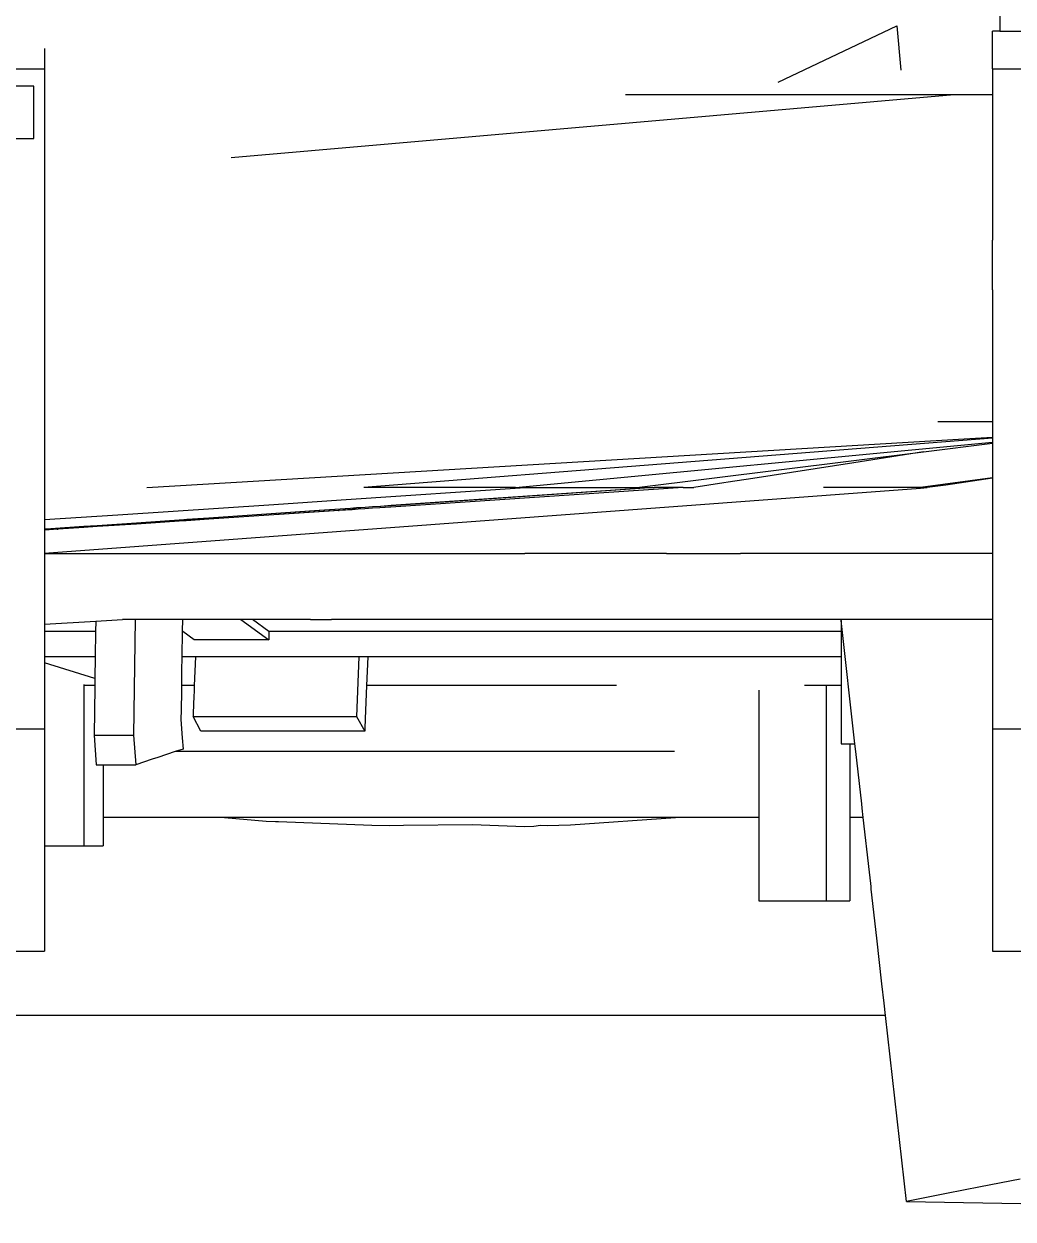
# Model space of a CAD drawing. Extents: x -101 to 101, y -14 to 18.
# Drawn here: x 23.59 to 38.59, y -10.61 to 7.51 of the extents above; entities that cross this region are included whole.
import ezdxf

# ---------------------------------------------------------------- set-up
doc = ezdxf.new("R2010")
doc.units = 0
doc.layers.get('0').update_dxf_attribs({"linetype": 'CONTINUOUS'})
doc.layers.add('SECTIONCUTEDGES', color=7, linetype='CONTINUOUS')

msp = doc.modelspace()

# ---------------------------------------------------------------- linework, layer by layer
for p, q in [((38.388, 7.676), (38.388, 7.479)), ((35.028, 6.623), (36.826, 7.479)), ((36.826, 7.479), (36.887, 6.808)), ((38.388, 7.479), (38.388, 7.395)), ((38.388, 7.395), (38.278, 7.395)), ((38.278, 6.825), (38.278, 7.395)), ((38.388, 7.395), (38.788, 7.395)), ((23.904, 7.132), (23.904, 7.045)), ((23.904, 7.045), (23.904, 6.957)), ((23.904, 6.957), (23.904, 6.825)), ((23.284, 6.825), (23.904, 6.825)), ((23.904, 6.825), (23.904, 6.525)), ((38.278, 6.825), (38.898, 6.825)), ((38.278, 6.825), (38.278, 6.431)), ((23.904, 6.525), (23.904, 6.508)), ((23.904, 6.508), (23.904, 6.479)), ((23.904, 6.479), (23.904, 6.012)), ((37.695, 6.431), (26.736, 5.479)), ((34.024, 6.431), (32.714, 6.431)), ((34.134, 6.431), (34.024, 6.431)), ((34.23, 6.431), (34.134, 6.431)), ((37.582, 6.431), (34.23, 6.431)), ((37.695, 6.431), (37.582, 6.431)), ((37.786, 6.431), (37.695, 6.431)), ((38.278, 6.431), (37.786, 6.431)), ((38.278, 6.431), (38.278, 6.322)), ((38.278, 6.322), (38.278, 5.725)), ((23.904, 6.012), (23.904, 5.93)), ((23.904, 5.93), (23.904, 5.853)), ((23.904, 5.853), (23.904, 5.741)), ((23.904, 5.741), (23.904, 5.604)), ((38.278, 5.725), (38.278, 5.557)), ((23.904, 5.604), (23.904, 5.479)), ((23.904, 5.479), (23.904, 5.389)), ((38.278, 5.557), (38.278, 5.479)), ((38.278, 5.479), (38.278, 5.059)), ((23.904, 5.389), (23.904, 5.289)), ((23.904, 5.289), (23.904, 4.889)), ((38.278, 5.059), (38.278, 4.479)), ((23.904, 4.889), (23.904, 4.479)), ((23.904, 4.479), (23.904, 3.514)), ((38.278, 4.479), (38.278, 4.23)), ((38.278, 3.479), (38.278, 4.23)), ((23.904, 3.514), (23.904, 3.479)), ((23.904, 3.479), (23.904, 3.261)), ((38.278, 3.479), (38.278, 2.805)), ((23.904, 3.261), (23.904, 2.479)), ((38.278, 2.805), (38.278, 2.31)), ((23.904, 2.479), (23.904, 2.295)), ((23.904, 2.295), (23.904, 1.931)), ((38.278, 2.31), (38.278, 2.033)), ((38.278, 2.033), (38.278, 1.647)), ((23.904, 1.931), (23.904, 1.479)), ((38.278, 1.647), (38.278, 1.479)), ((23.904, 1.479), (23.904, 0.949)), ((38.278, 1.479), (37.446, 1.479)), ((38.278, 1.479), (38.278, 1.246)), ((25.456, 0.479), (37.844, 1.22)), ((38.278, 1.227), (28.746, 0.479)), ((31.046, 0.479), (38.278, 1.169)), ((37.229, 1.02), (38.278, 1.151)), ((37.844, 1.22), (38.278, 1.246)), ((38.278, 1.246), (38.278, 1.227)), ((38.278, 1.227), (38.278, 1.171)), ((38.278, 1.171), (38.278, 1.169)), ((38.278, 1.169), (38.278, 1.151)), ((38.278, 1.151), (38.278, 1.118)), ((38.278, 1.118), (38.278, 1.097)), ((38.278, 1.097), (38.278, 1.037)), ((23.904, 0.949), (23.904, 0.747)), ((32.886, 0.479), (37.229, 1.02)), ((37.229, 1.02), (36.176, 0.856)), ((38.278, 1.037), (38.278, 1.019)), ((38.278, 1.019), (38.278, 0.996)), ((38.278, 0.996), (38.278, 0.986)), ((38.278, 0.986), (38.278, 0.969)), ((38.278, 0.969), (38.278, 0.948)), ((38.278, 0.948), (38.278, 0.909)), ((38.278, 0.909), (38.278, 0.871)), ((23.904, 0.747), (23.904, 0.68)), ((36.176, 0.856), (34.642, 0.618)), ((38.278, 0.871), (38.278, 0.805)), ((38.278, 0.805), (38.278, 0.776)), ((38.278, 0.776), (38.278, 0.632)), ((23.904, 0.68), (23.904, 0.552)), ((23.904, 0.552), (23.904, 0.532)), ((34.204, 0.55), (33.746, 0.479)), ((34.269, 0.56), (34.204, 0.55)), ((34.642, 0.618), (34.269, 0.56)), ((38.278, 0.629), (37.186, 0.479)), ((38.278, 0.621), (37.568, 0.519)), ((38.278, 0.632), (38.278, 0.629)), ((38.278, 0.629), (38.278, 0.622)), ((38.278, 0.622), (38.278, 0.621)), ((38.278, 0.621), (38.278, 0.609)), ((38.278, 0.609), (38.278, 0.479)), ((23.904, 0.532), (23.904, 0.479)), ((23.904, 0.479), (23.904, 0.373)), ((23.904, -0.514), (37.184, 0.471)), ((23.904, 0.373), (23.904, 0.27)), ((31.266, 0.479), (28.405, 0.289)), ((31.046, 0.479), (28.746, 0.479)), ((33.586, 0.479), (29.154, 0.184)), ((33.586, 0.479), (29.154, 0.185)), ((33.146, 0.479), (29.161, 0.207)), ((33.146, 0.479), (29.161, 0.206)), ((31.046, 0.479), (31.266, 0.479)), ((31.266, 0.479), (32.186, 0.479)), ((32.186, 0.479), (32.716, 0.479)), ((32.716, 0.479), (32.886, 0.479)), ((32.886, 0.479), (33.146, 0.479)), ((33.586, 0.479), (33.146, 0.479)), ((33.586, 0.479), (33.746, 0.479)), ((37.186, 0.479), (35.716, 0.479)), ((37.184, 0.471), (37.286, 0.479)), ((37.286, 0.479), (37.186, 0.479)), ((37.568, 0.519), (37.286, 0.479)), ((38.278, 0.479), (38.278, 0.458)), ((38.278, 0.458), (38.278, 0.452)), ((38.278, 0.452), (38.278, 0.4)), ((38.278, 0.4), (38.278, 0.369)), ((38.278, 0.369), (38.278, 0.243)), ((23.904, 0.27), (23.904, 0.249)), ((23.904, 0.249), (23.904, 0.184)), ((23.904, 0.184), (23.904, 0.158)), ((27.38, 0.22), (25.018, 0.063)), ((28.405, 0.289), (27.38, 0.22)), ((28.876, 0.187), (28.769, 0.18)), ((28.876, 0.187), (28.769, 0.179)), ((28.876, 0.187), (28.876, 0.187)), ((28.877, 0.187), (28.876, 0.187)), ((28.877, 0.187), (28.876, 0.187)), ((29.002, 0.196), (28.877, 0.187)), ((29.001, 0.195), (28.877, 0.187)), ((28.877, 0.187), (28.877, 0.187)), ((29.154, 0.185), (28.989, 0.174)), ((29.154, 0.184), (28.989, 0.173)), ((29.161, 0.206), (29.001, 0.195)), ((29.002, 0.196), (29.001, 0.195)), ((29.161, 0.207), (29.002, 0.196)), ((29.154, 0.184), (29.154, 0.185)), ((29.161, 0.206), (29.161, 0.207)), ((38.278, 0.243), (38.278, 0.193)), ((38.278, 0.193), (38.278, 0.025)), ((23.904, 0.158), (23.904, 0.12)), ((23.904, 0.12), (23.904, 0.019)), ((25.018, 0.063), (23.904, -0.011)), ((23.904, 0.019), (23.904, -0.011)), ((26.397, 0.001), (26.055, -0.021)), ((26.397, 0), (26.055, -0.022)), ((26.397, 0.018), (26.064, -0.005)), ((26.397, 0.017), (26.064, -0.006)), ((28.081, 0.132), (26.397, 0.017)), ((28.364, 0.132), (26.397, 0.001)), ((28.374, 0.132), (26.397, 0)), ((28.071, 0.132), (26.397, 0.018)), ((26.397, 0.018), (26.397, 0.017)), ((26.397, 0.017), (26.397, 0.018)), ((26.397, 0.018), (26.397, 0.018)), ((26.397, 0.017), (26.397, 0.017)), ((26.397, 0.001), (26.397, 0)), ((26.397, 0), (26.397, 0.001)), ((26.397, 0.001), (26.397, 0.001)), ((26.397, 0), (26.397, 0)), ((28.544, 0.165), (28.071, 0.132)), ((28.071, 0.132), (28.081, 0.132)), ((28.545, 0.164), (28.081, 0.132)), ((28.566, 0.146), (28.364, 0.132)), ((28.364, 0.132), (28.374, 0.132)), ((28.567, 0.145), (28.374, 0.132)), ((28.636, 0.171), (28.544, 0.165)), ((28.545, 0.164), (28.544, 0.165)), ((28.636, 0.17), (28.545, 0.164)), ((28.661, 0.152), (28.566, 0.146)), ((28.567, 0.145), (28.566, 0.146)), ((28.662, 0.151), (28.567, 0.145)), ((28.769, 0.18), (28.636, 0.171)), ((28.769, 0.179), (28.636, 0.17)), ((28.636, 0.171), (28.636, 0.17)), ((28.762, 0.159), (28.661, 0.152)), ((28.661, 0.152), (28.662, 0.151)), ((28.762, 0.158), (28.662, 0.151)), ((28.876, 0.166), (28.762, 0.158)), ((28.876, 0.166), (28.762, 0.159)), ((28.762, 0.159), (28.762, 0.158)), ((28.769, 0.18), (28.769, 0.179)), ((28.876, 0.166), (28.876, 0.166)), ((28.877, 0.166), (28.876, 0.166)), ((28.877, 0.166), (28.876, 0.166)), ((28.989, 0.174), (28.877, 0.166)), ((28.989, 0.173), (28.877, 0.166)), ((28.877, 0.166), (28.877, 0.166)), ((28.989, 0.174), (28.989, 0.173)), ((38.278, 0.025), (38.278, -0.521)), ((23.904, -0.011), (23.904, -0.018)), ((23.904, -0.018), (23.904, -0.047)), ((23.904, -0.047), (23.904, -0.078)), ((23.904, -0.078), (23.904, -0.124)), ((23.904, -0.124), (23.904, -0.139)), ((23.904, -0.139), (23.904, -0.141)), ((23.904, -0.141), (23.904, -0.152)), ((23.915, -0.151), (23.904, -0.152)), ((24.115, -0.151), (23.904, -0.166)), ((24.096, -0.151), (23.904, -0.164)), ((23.934, -0.151), (23.904, -0.154)), ((23.904, -0.152), (23.904, -0.154)), ((23.904, -0.154), (23.904, -0.164)), ((23.904, -0.164), (23.904, -0.166)), ((23.904, -0.166), (23.904, -0.341)), ((24.003, -0.145), (23.915, -0.151)), ((23.915, -0.151), (23.934, -0.151)), ((24.005, -0.147), (23.934, -0.151)), ((24.503, -0.111), (24.003, -0.145)), ((24.005, -0.147), (24.003, -0.145)), ((24.503, -0.113), (24.005, -0.147)), ((24.503, -0.124), (24.096, -0.151)), ((24.096, -0.151), (24.115, -0.151)), ((24.503, -0.126), (24.115, -0.151)), ((24.703, -0.098), (24.503, -0.111)), ((24.702, -0.099), (24.503, -0.113)), ((24.503, -0.111), (24.503, -0.113)), ((24.702, -0.111), (24.503, -0.124)), ((24.702, -0.112), (24.503, -0.126)), ((24.503, -0.124), (24.503, -0.126)), ((25.302, -0.058), (24.702, -0.099)), ((25.301, -0.071), (24.702, -0.111)), ((25.301, -0.073), (24.702, -0.112)), ((24.703, -0.098), (24.702, -0.099)), ((24.702, -0.111), (24.702, -0.112)), ((25.302, -0.057), (24.703, -0.098)), ((26.016, -0.024), (25.301, -0.071)), ((26.016, -0.025), (25.301, -0.073)), ((25.301, -0.071), (25.301, -0.073)), ((26.016, -0.008), (25.302, -0.057)), ((26.016, -0.009), (25.302, -0.058)), ((25.302, -0.057), (25.302, -0.058)), ((26.046, -0.006), (26.016, -0.008)), ((26.045, -0.007), (26.016, -0.009)), ((26.016, -0.008), (26.016, -0.009)), ((26.04, -0.022), (26.016, -0.024)), ((26.04, -0.023), (26.016, -0.025)), ((26.016, -0.024), (26.016, -0.025)), ((26.055, -0.021), (26.04, -0.022)), ((26.04, -0.022), (26.04, -0.023)), ((26.055, -0.022), (26.04, -0.023)), ((26.046, -0.006), (26.045, -0.007)), ((26.064, -0.006), (26.045, -0.007)), ((26.064, -0.005), (26.046, -0.006)), ((26.055, -0.022), (26.055, -0.021)), ((26.064, -0.006), (26.064, -0.005)), ((23.904, -0.341), (23.904, -0.348)), ((23.904, -0.348), (23.904, -0.483)), ((23.904, -0.483), (23.904, -0.484)), ((23.904, -0.484), (23.904, -0.486)), ((23.904, -0.486), (23.904, -0.512)), ((23.904, -0.512), (23.904, -0.513)), ((23.904, -0.513), (23.904, -0.514)), ((23.904, -0.514), (23.904, -0.521)), ((23.904, -0.521), (24.456, -0.521)), ((23.904, -0.521), (23.904, -0.729)), ((24.456, -0.521), (24.746, -0.521)), ((24.746, -0.521), (25.866, -0.521)), ((25.866, -0.521), (27.636, -0.521)), ((27.636, -0.521), (29.026, -0.521)), ((29.026, -0.521), (30.436, -0.521)), ((30.436, -0.521), (31.186, -0.521)), ((31.356, -0.521), (31.186, -0.521)), ((32.166, -0.521), (31.356, -0.521)), ((33.336, -0.521), (32.166, -0.521)), ((33.336, -0.521), (34.456, -0.521)), ((38.246, -0.521), (34.456, -0.521)), ((38.278, -0.521), (38.246, -0.521)), ((38.278, -0.521), (38.278, -1.21)), ((23.904, -0.729), (23.904, -0.807)), ((23.904, -0.807), (23.904, -0.902)), ((23.904, -0.902), (23.904, -1.11)), ((23.904, -1.11), (23.904, -1.273)), ((38.278, -1.21), (38.278, -1.364)), ((23.904, -1.273), (23.904, -1.521)), ((38.278, -1.364), (38.278, -1.428)), ((38.278, -1.428), (38.278, -1.49)), ((23.904, -1.521), (23.904, -1.524)), ((23.904, -1.524), (23.904, -1.589)), ((23.904, -1.589), (24.683, -1.544)), ((23.904, -1.589), (23.904, -1.7)), ((24.683, -1.544), (24.68, -1.7)), ((24.683, -1.544), (25.086, -1.521)), ((25.281, -1.521), (25.086, -1.521)), ((25.281, -1.521), (25.257, -3.272)), ((25.536, -1.521), (25.281, -1.521)), ((25.996, -1.521), (25.536, -1.521)), ((25.996, -1.521), (25.993, -1.694)), ((26.677, -1.521), (25.996, -1.521)), ((26.883, -1.521), (26.677, -1.521)), ((26.883, -1.521), (27.307, -1.825)), ((27.058, -1.521), (26.883, -1.521)), ((27.307, -1.7), (27.058, -1.521)), ((27.936, -1.521), (27.058, -1.521)), ((27.936, -1.521), (28.258, -1.521)), ((30.516, -1.521), (28.258, -1.521)), ((33.526, -1.521), (30.516, -1.521)), ((35.978, -1.521), (33.526, -1.521)), ((36.286, -1.521), (35.978, -1.521)), ((35.98, -1.533), (35.978, -1.521)), ((36.19, -3.404), (35.98, -1.533)), ((35.98, -1.533), (35.98, -1.7)), ((36.619, -1.521), (36.286, -1.521)), ((36.635, -1.521), (36.619, -1.521)), ((36.65, -1.521), (36.635, -1.521)), ((37.154, -1.521), (36.65, -1.521)), ((37.596, -1.521), (37.154, -1.521)), ((37.739, -1.521), (37.596, -1.521)), ((37.757, -1.521), (37.739, -1.521)), ((37.996, -1.521), (37.757, -1.521)), ((38.237, -1.521), (37.996, -1.521)), ((38.253, -1.521), (38.237, -1.521)), ((38.272, -1.521), (38.253, -1.521)), ((38.278, -1.521), (38.272, -1.521)), ((38.278, -1.49), (38.278, -1.494)), ((38.278, -1.494), (38.278, -1.521)), ((38.278, -1.521), (38.278, -1.553)), ((38.278, -1.553), (38.278, -1.746)), ((24.68, -1.7), (23.904, -1.7)), ((23.904, -1.7), (23.904, -2.086)), ((24.68, -1.7), (24.675, -2.086)), ((25.993, -1.7), (25.988, -2.086)), ((26.001, -1.7), (25.993, -1.694)), ((25.993, -1.694), (25.993, -1.7)), ((26.001, -1.7), (25.993, -1.7)), ((26.176, -1.825), (26.001, -1.7)), ((27.307, -1.7), (27.307, -1.825)), ((31.854, -1.7), (27.307, -1.7)), ((35.98, -1.7), (31.854, -1.7)), ((35.98, -1.7), (35.98, -2.086)), ((38.278, -1.746), (38.278, -2.276)), ((27.307, -1.825), (26.176, -1.825)), ((24.675, -2.086), (23.904, -2.086)), ((23.904, -2.086), (23.904, -2.174)), ((24.675, -2.086), (24.671, -2.411)), ((25.988, -2.086), (25.985, -2.297)), ((26.135, -2.086), (25.988, -2.086)), ((26.195, -2.086), (26.135, -2.086)), ((26.195, -2.086), (26.177, -2.521)), ((28.672, -2.086), (26.195, -2.086)), ((28.672, -2.086), (28.634, -2.99)), ((28.805, -2.086), (28.672, -2.086)), ((28.805, -2.086), (28.787, -2.521)), ((28.877, -2.086), (28.805, -2.086)), ((29.773, -2.086), (28.877, -2.086)), ((30.609, -2.086), (29.773, -2.086)), ((31.696, -2.086), (30.609, -2.086)), ((31.854, -2.086), (31.696, -2.086)), ((31.863, -2.086), (31.854, -2.086)), ((32.815, -2.086), (31.863, -2.086)), ((35.98, -2.086), (31.863, -2.086)), ((34.421, -2.087), (32.815, -2.086)), ((34.543, -2.087), (34.421, -2.087)), ((35.98, -2.087), (34.543, -2.087)), ((35.98, -2.086), (35.98, -2.087)), ((35.98, -2.087), (35.98, -2.192)), ((24.671, -2.411), (23.904, -2.174)), ((23.904, -2.174), (23.904, -2.457)), ((25.985, -2.297), (25.982, -2.521)), ((35.98, -2.192), (35.98, -2.243)), ((35.98, -2.243), (35.98, -2.521)), ((38.278, -2.276), (38.278, -3.175)), ((23.904, -2.457), (23.904, -3.175)), ((24.503, -2.505), (24.503, -4.949)), ((24.652, -2.521), (24.516, -2.521)), ((24.669, -2.521), (24.652, -2.521)), ((24.671, -2.411), (24.669, -2.521)), ((24.669, -2.521), (24.669, -2.538)), ((25.982, -2.521), (25.981, -2.559)), ((26.177, -2.521), (25.982, -2.521)), ((26.177, -2.521), (26.174, -2.591)), ((28.787, -2.521), (28.766, -3.026)), ((29.116, -2.521), (28.787, -2.521)), ((30.596, -2.521), (29.116, -2.521)), ((32.576, -2.521), (30.596, -2.521)), ((35.98, -2.521), (35.426, -2.521)), ((35.753, -2.528), (35.753, -5.78)), ((35.98, -2.521), (35.98, -2.658)), ((24.669, -2.541), (24.659, -3.272)), ((24.669, -2.538), (24.669, -2.541)), ((25.981, -2.608), (25.977, -2.887)), ((25.981, -2.559), (25.981, -2.57)), ((25.981, -2.57), (25.981, -2.608)), ((26.17, -2.681), (26.16, -2.936)), ((26.173, -2.611), (26.17, -2.681)), ((26.174, -2.591), (26.173, -2.611)), ((34.735, -2.591), (34.735, -2.707)), ((34.735, -2.707), (34.735, -2.722)), ((35.98, -2.658), (35.98, -3.404)), ((25.977, -2.887), (25.975, -3.034)), ((34.735, -2.722), (34.735, -3.209)), ((25.975, -3.034), (25.995, -3.314)), ((26.16, -2.936), (26.157, -2.99)), ((26.157, -2.99), (28.634, -2.99)), ((26.278, -3.213), (26.157, -2.99)), ((28.634, -2.99), (28.759, -3.213)), ((28.766, -3.026), (28.76, -3.171)), ((23.284, -3.175), (23.904, -3.175)), ((23.904, -3.175), (23.904, -4.949)), ((27.194, -3.213), (26.278, -3.213)), ((27.548, -3.213), (27.194, -3.213)), ((28.759, -3.213), (27.548, -3.213)), ((28.76, -3.171), (28.759, -3.213)), ((34.735, -3.209), (34.735, -3.23)), ((34.735, -3.23), (34.735, -3.235)), ((34.735, -3.235), (34.735, -3.364)), ((38.278, -3.175), (38.898, -3.175)), ((38.278, -3.175), (38.278, -6.217)), ((24.659, -3.272), (25.257, -3.272)), ((24.659, -3.272), (24.691, -3.719)), ((25.257, -3.272), (25.289, -3.719)), ((25.995, -3.314), (26.006, -3.482)), ((34.735, -3.364), (34.735, -3.521)), ((35.98, -3.404), (36.111, -3.404)), ((36.111, -3.404), (36.19, -3.404)), ((36.111, -3.404), (36.111, -3.521)), ((36.204, -3.521), (36.19, -3.404)), ((25.624, -3.608), (25.54, -3.636)), ((25.888, -3.521), (25.624, -3.608)), ((26.006, -3.482), (25.888, -3.521)), ((26.356, -3.521), (25.888, -3.521)), ((27.466, -3.521), (26.356, -3.521)), ((28.346, -3.521), (27.466, -3.521)), ((30.376, -3.521), (28.346, -3.521)), ((31.716, -3.521), (30.376, -3.521)), ((31.876, -3.521), (31.716, -3.521)), ((31.986, -3.521), (31.876, -3.521)), ((33.456, -3.521), (31.986, -3.521)), ((34.735, -3.521), (34.735, -3.878)), ((36.111, -3.521), (36.111, -4.262)), ((36.293, -4.313), (36.204, -3.521)), ((24.691, -3.719), (24.794, -3.719)), ((24.794, -3.719), (25.289, -3.719)), ((24.794, -3.719), (24.794, -3.847)), ((25.54, -3.636), (25.289, -3.719)), ((24.794, -3.847), (24.794, -4.521)), ((34.735, -3.878), (34.735, -4.075)), ((34.735, -4.075), (34.735, -4.521)), ((36.111, -4.262), (36.111, -4.342)), ((36.111, -4.342), (36.111, -4.521)), ((36.3, -4.378), (36.293, -4.313)), ((25.566, -4.521), (24.794, -4.521)), ((24.794, -4.521), (24.794, -4.894)), ((26.634, -4.521), (25.566, -4.521)), ((26.634, -4.521), (27.266, -4.573)), ((27.496, -4.521), (26.634, -4.521)), ((27.866, -4.521), (27.496, -4.521)), ((29.326, -4.521), (27.866, -4.521)), ((29.666, -4.521), (29.326, -4.521)), ((31.436, -4.521), (29.666, -4.521)), ((31.846, -4.521), (31.436, -4.521)), ((33.472, -4.521), (31.846, -4.521)), ((31.877, -4.631), (33.472, -4.521)), ((34.226, -4.521), (33.472, -4.521)), ((34.735, -4.521), (34.226, -4.521)), ((34.735, -4.521), (34.735, -5.342)), ((36.316, -4.521), (36.111, -4.521)), ((36.111, -4.521), (36.111, -5.404)), ((36.316, -4.521), (36.3, -4.378)), ((36.41, -5.35), (36.316, -4.521)), ((27.266, -4.573), (27.406, -4.581)), ((27.406, -4.581), (27.454, -4.581)), ((27.454, -4.581), (28.866, -4.634)), ((28.866, -4.634), (29.129, -4.643)), ((29.129, -4.643), (29.35, -4.635)), ((29.35, -4.635), (30.396, -4.628)), ((30.396, -4.628), (31.184, -4.654)), ((31.184, -4.654), (31.324, -4.652)), ((31.324, -4.652), (31.422, -4.637)), ((31.422, -4.637), (31.527, -4.639)), ((31.527, -4.639), (31.877, -4.631)), ((23.904, -4.949), (24.503, -4.949)), ((23.904, -4.949), (23.904, -5.324)), ((24.503, -4.949), (24.681, -4.949)), ((24.681, -4.949), (24.794, -4.949)), ((24.794, -4.894), (24.794, -4.949)), ((23.904, -5.324), (23.904, -5.696)), ((34.735, -5.342), (34.735, -5.521)), ((36.111, -5.404), (36.111, -5.521)), ((36.429, -5.521), (36.41, -5.35)), ((34.735, -5.521), (34.735, -5.756)), ((36.111, -5.521), (36.111, -5.78)), ((36.434, -5.566), (36.429, -5.521)), ((36.438, -5.604), (36.434, -5.566)), ((36.522, -6.35), (36.438, -5.604)), ((23.904, -5.696), (23.904, -6.521)), ((34.735, -5.756), (34.735, -5.78)), ((34.735, -5.78), (34.943, -5.78)), ((34.943, -5.78), (35.231, -5.78)), ((35.231, -5.78), (35.753, -5.78)), ((35.753, -5.78), (36.111, -5.78)), ((38.278, -6.217), (38.278, -6.545)), ((36.6, -7.039), (36.522, -6.35)), ((23.284, -6.545), (23.904, -6.545)), ((23.904, -6.521), (23.904, -6.545)), ((38.278, -6.545), (38.314, -6.545)), ((38.314, -6.545), (38.509, -6.545)), ((38.509, -6.545), (38.815, -6.545)), ((36.633, -7.331), (36.6, -7.039)), ((36.654, -7.521), (36.633, -7.331)), ((23.836, -7.521), (22.696, -7.521)), ((25.286, -7.521), (23.836, -7.521)), ((26.436, -7.521), (25.286, -7.521)), ((28.066, -7.521), (26.436, -7.521)), ((29.816, -7.521), (28.066, -7.521)), ((31.496, -7.521), (29.816, -7.521)), ((33.716, -7.521), (31.496, -7.521)), ((35.106, -7.521), (33.716, -7.521)), ((36.306, -7.521), (35.106, -7.521)), ((36.654, -7.521), (36.306, -7.521)), ((36.972, -10.338), (36.654, -7.521)), ((38.095, -10.116), (37.578, -10.218)), ((38.697, -9.998), (38.095, -10.116)), ((37.578, -10.218), (36.972, -10.338)), ((36.972, -10.338), (51.501, -10.605))]:
    msp.add_line(p, q)
at = {"layer": 'SECTIONCUTEDGES'}
for p, q in [((23.742, 6.564), (23.284, 6.564)), ((23.742, 5.771), (23.742, 6.564)), ((23.284, 5.771), (23.742, 5.771))]:
    msp.add_line(p, q, dxfattribs=at)

doc.saveas('drawing.dxf')
